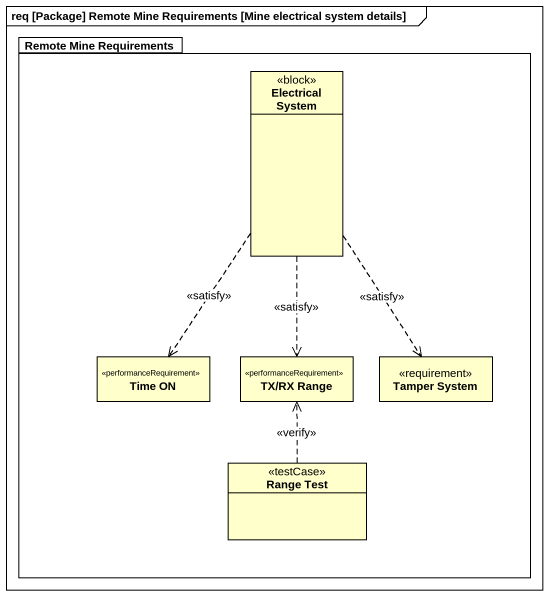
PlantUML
@startuml
mainframe req [Package] Remote Mine Requirements [Mine electrical system details]
hide circle
hide empty members
package "Remote Mine Requirements" as Remote_Mine_Requirements {
  class "Electrical System" as Electrical_System <<block>>
  class "Time ON" as Time_ON <<performanceRequirement>>
  class "TX/RX Range" as TX_RX_Range <<performanceRequirement>>
  class "Tamper System" as Tamper_System <<requirement>>
  class "Range Test" as Range_Test <<testCase>>
}
Electrical_System ..> Time_ON : <<satisfy>>
Electrical_System ..> TX_RX_Range : <<satisfy>>
Electrical_System ..> Tamper_System : <<satisfy>>
Range_Test .up.> TX_RX_Range : <<verify>>
@enduml
